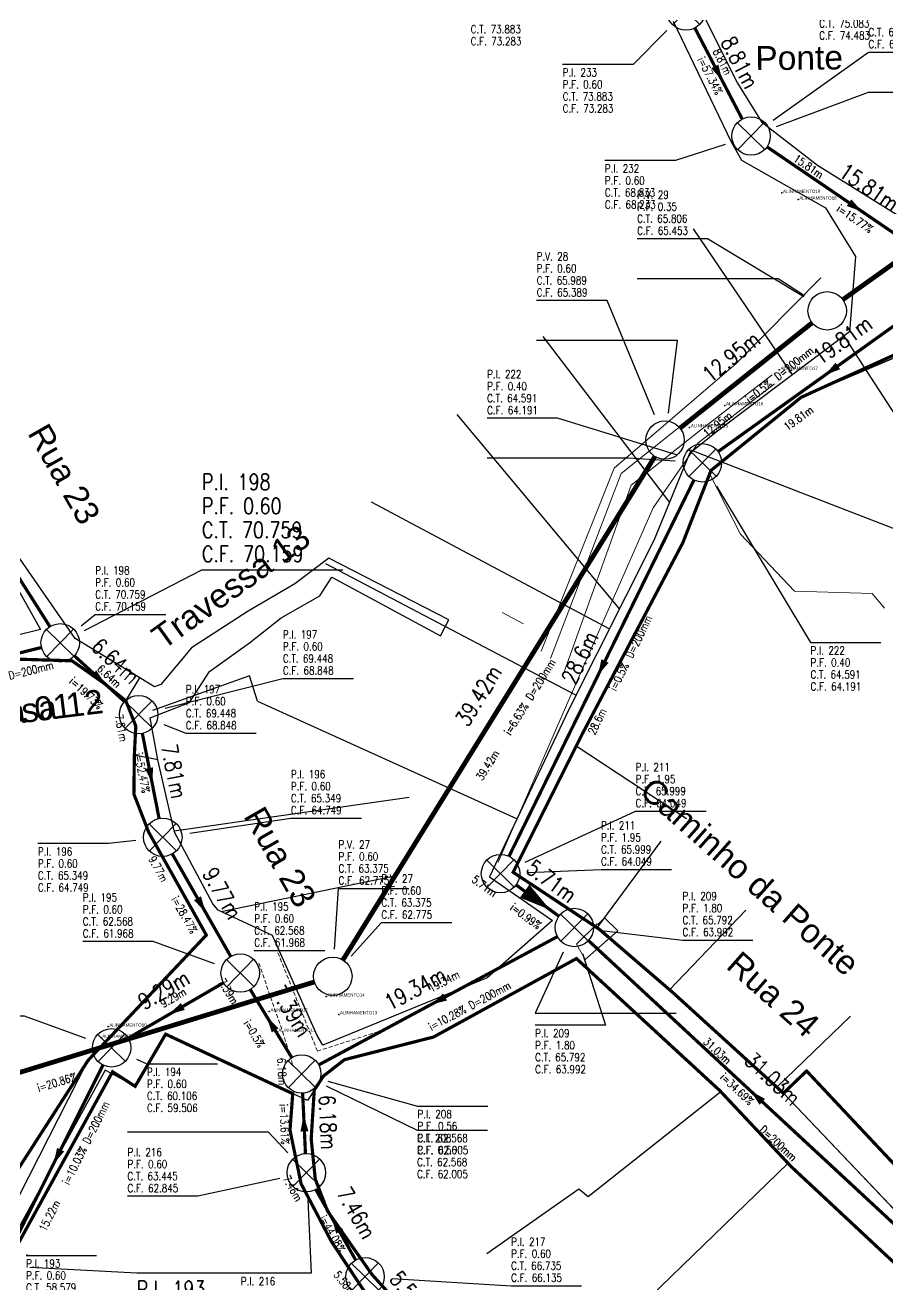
# Model space of a CAD drawing. Extents: x -289 to 361868, y -200 to 7352041.
# Drawn here: x 361751.8 to 361805.7, y 7351749.8 to 7351828.5 of the extents above; entities that cross this region are included whole.
import ezdxf
from ezdxf.enums import TextEntityAlignment as Align

# ---------------------------------------------------------------- set-up
doc = ezdxf.new("R2010")
doc.units = 0
doc.linetypes.add('CONTINUO', pattern=[0])
doc.linetypes.add('HIDDEN', pattern=[0.375, 0.25, -0.125])
for name, color, linetype, lineweight in [('LT-CERCA', 2, 'ACAD_CERCA', 9), ('LT-CORRIMÃO-GUARDA-CORPO', 3, 'HIDDEN', 5), ('LT-PORTÃO', 6, 'Continuous', 5), ('LT-RAMPA', 12, 'Continuous', 9), ('LT-TALUDE-CRISTA', 32, 'CONTINUO', 9), ('LT-TALUDE-PE', 32, 'CONTINUO', 9)]:
    doc.layers.add(name, color=color, linetype=linetype, lineweight=lineweight)
for name, color, linetype in [('PONTOS-Caixas - Esgoto_U', 1, 'Continuous'), ('PONTOS-CAIXAS_U', 1, 'Continuous'), ('PS_IND_COMPRIMENTO', 7, 'Continuous'), ('PS_IND_DIAMETRO', 7, 'Continuous'), ('PS_IND_FLUXO', 3, 'Continuous'), ('PS_IND_INCLINACAO', 7, 'Continuous'), ('PS_PONTOS_IDENTIFICACAO_LIN', 7, 'Continuous'), ('PS_PONTOS_IDENTIFICACAO_TXT', 7, 'Continuous'), ('quadrasultima', 250, 'Continuous'), ('Survey.td2', 7, 'Continuous'), ('Survey.td2_Mark', 7, 'Continuous'), ('TUBO_PVC', 1, 'Continuous'), ('ZZ-Carimbo Texto', 7, 'Continuous')]:
    doc.layers.add(name, color=color, linetype=linetype)
doc.styles.add('CARIMBO', font='arial.ttf', dxfattribs={"height": 2})
doc.styles.add('ROMANS', font='ROMANS.shx', dxfattribs={"height": 2})
doc.styles.get("Standard").update_dxf_attribs({"font": 'arial.ttf'})
doc.linetypes.add('ACAD_CERCA', pattern='A,25,-8,["x",Standard,S=5,R=0,X=-0.8,Y=-3],-8', length=41)

# ---------------------------------------------------------------- blocks, each defined once
blk = doc.blocks.new('*U13', base_point=(4191.731, 1118.971))
for p, q in [((4191.559, 1119.139), (4191.902, 1118.803)), ((4191.898, 1119.143), (4191.563, 1118.8))]:
    blk.add_line(p, q)
blk.add_circle((4191.731, 1118.971), 0.24)
blk = doc.blocks.new('*U15', base_point=(361308.426, 7351550.49))
blk.add_circle((361308.426, 7351550.49), 0.24)
blk = doc.blocks.new('*U2974', base_point=(4191.731, 1118.971))
for p, q in [((4191.559, 1119.139), (4191.902, 1118.803)), ((4191.898, 1119.143), (4191.563, 1118.8))]:
    blk.add_line(p, q)
blk.add_circle((4191.731, 1118.971), 0.24)
blk = doc.blocks.new('*U2975', base_point=(4191.731, 1118.971))
for p, q in [((4191.559, 1119.139), (4191.902, 1118.803)), ((4191.898, 1119.143), (4191.563, 1118.8))]:
    blk.add_line(p, q)
blk.add_circle((4191.731, 1118.971), 0.24)
blk = doc.blocks.new('*U2976', base_point=(4191.731, 1118.971))
for p, q in [((4191.559, 1119.139), (4191.902, 1118.803)), ((4191.898, 1119.143), (4191.563, 1118.8))]:
    blk.add_line(p, q)
blk.add_circle((4191.731, 1118.971), 0.24)
blk = doc.blocks.new('*U2977', base_point=(4191.731, 1118.971))
for p, q in [((4191.559, 1119.139), (4191.902, 1118.803)), ((4191.898, 1119.143), (4191.563, 1118.8))]:
    blk.add_line(p, q)
blk.add_circle((4191.731, 1118.971), 0.24)
blk = doc.blocks.new('*U2978', base_point=(4191.731, 1118.971))
for p, q in [((4191.559, 1119.139), (4191.902, 1118.803)), ((4191.898, 1119.143), (4191.563, 1118.8))]:
    blk.add_line(p, q)
blk.add_circle((4191.731, 1118.971), 0.24)
blk = doc.blocks.new('*U2979', base_point=(4191.731, 1118.971))
for p, q in [((4191.559, 1119.139), (4191.902, 1118.803)), ((4191.898, 1119.143), (4191.563, 1118.8))]:
    blk.add_line(p, q)
blk.add_circle((4191.731, 1118.971), 0.24)
blk = doc.blocks.new('*U2980', base_point=(4191.731, 1118.971))
for p, q in [((4191.559, 1119.139), (4191.902, 1118.803)), ((4191.898, 1119.143), (4191.563, 1118.8))]:
    blk.add_line(p, q)
blk.add_circle((4191.731, 1118.971), 0.24)
blk = doc.blocks.new('*U2985', base_point=(4191.731, 1118.971))
for p, q in [((4191.559, 1119.139), (4191.902, 1118.803)), ((4191.898, 1119.143), (4191.563, 1118.8))]:
    blk.add_line(p, q)
blk.add_circle((4191.731, 1118.971), 0.24)
blk = doc.blocks.new('*U2986', base_point=(4191.731, 1118.971))
for p, q in [((4191.559, 1119.139), (4191.902, 1118.803)), ((4191.898, 1119.143), (4191.563, 1118.8))]:
    blk.add_line(p, q)
blk.add_circle((4191.731, 1118.971), 0.24)
blk = doc.blocks.new('*U2991', base_point=(4191.731, 1118.971))
for p, q in [((4191.559, 1119.139), (4191.902, 1118.803)), ((4191.898, 1119.143), (4191.563, 1118.8))]:
    blk.add_line(p, q)
blk.add_circle((4191.731, 1118.971), 0.24)
blk = doc.blocks.new('*U2994', base_point=(4191.731, 1118.971))
for p, q in [((4191.559, 1119.139), (4191.902, 1118.803)), ((4191.898, 1119.143), (4191.563, 1118.8))]:
    blk.add_line(p, q)
blk.add_circle((4191.731, 1118.971), 0.24)
blk = doc.blocks.new('*U2995', base_point=(4191.731, 1118.971))
for p, q in [((4191.559, 1119.139), (4191.902, 1118.803)), ((4191.898, 1119.143), (4191.563, 1118.8))]:
    blk.add_line(p, q)
blk.add_circle((4191.731, 1118.971), 0.24)
blk = doc.blocks.new('*U3003', base_point=(361308.426, 7351550.49))
blk.add_circle((361308.426, 7351550.49), 0.24)
blk = doc.blocks.new('*U3004', base_point=(361308.426, 7351550.49))
blk.add_circle((361308.426, 7351550.49), 0.24)
blk = doc.blocks.new('*U3005', base_point=(361308.426, 7351550.49))
blk.add_circle((361308.426, 7351550.49), 0.24)

msp = doc.modelspace()

# ---------------------------------------------------------------- linework, layer by layer
at = {"color": 251, "true_color": 0x636466, "const_width": 0.2}
for points in [[(361782.286, 7351775.581), (361787.665, 7351772.023), (361792.259, 7351768.067), (361799.17, 7351761.776), (361800.619, 7351763.162), (361806.246, 7351757.165), (361812.803, 7351763.038), (361816.771, 7351759.036), (361829.225, 7351775.105), (361835.732, 7351785.205), (361844.554, 7351797.351), (361839.929, 7351802.605), (361855.806, 7351821.232), (361846.98, 7351835.505), (361832.215, 7351828.19), (361826.291, 7351824.153), (361820.367, 7351819.04), (361815.251, 7351814.411), (361813.599, 7351813.089), (361808.93, 7351809.206), (361800.272, 7351805.259), (361794.648, 7351800.695), (361792.886, 7351796.173), (361786.542, 7351784.102)], [(361769.863, 7351761.967), (361769.673, 7351758.929), (361769.926, 7351756.405), (361770.699, 7351754.393), (361773.473, 7351750.439), (361776.803, 7351746.756), (361782.136, 7351744.222), (361787.68, 7351740.585), (361791.019, 7351736.889), (361795.872, 7351733.538), (361802.701, 7351728.607), (361806.407, 7351725.68), (361814.576, 7351719.462), (361826.98, 7351736.331), (361820.37, 7351741.583), (361811.17, 7351750.783), (361808.707, 7351748.731), (361799.671, 7351757.171), (361795.174, 7351761.957), (361786.242, 7351770.188), (361777.313, 7351765.285), (361771.749, 7351763.869), (361770.436, 7351762.843)]]:
    msp.add_lwpolyline(points, close=True, dxfattribs=at)
for points in [[(361748.186, 7351752.094), (361755.739, 7351763.83), (361763.122, 7351771.656), (361759.519, 7351778.089), (361758.596, 7351780.469), (361758.626, 7351782.908), (361758.715, 7351784.723), (361758.09, 7351786.299), (361756.721, 7351787.4), (361754.727, 7351788.798), (361750.739, 7351788.917)], [(361751.263, 7351752.183), (361757.265, 7351763.114), (361758.676, 7351762.204), (361760.58, 7351765.463), (361768.52, 7351761.745), (361768.347, 7351759.469), (361769.039, 7351756.123), (361770.944, 7351752.489), (361774.005, 7351747.867), (361776.169, 7351745.474), (361784.31, 7351742.126), (361788.756, 7351737.767), (361795.078, 7351733.35), (361799.408, 7351729.309), (361803.247, 7351726.305), (361795.35, 7351717.744), (361763.827, 7351735.896), (361742.344, 7351700.035)]]:
    msp.add_lwpolyline(points, dxfattribs=at)
at = {"layer": 'LT-CERCA', "color": 0, "ltscale": 0.5, "elevation": 64.833}
for points in [[(361794.625, 7351800.384), (361796.485, 7351796.717), (361799.866, 7351793.151)], [(361799.866, 7351793.151), (361804.724, 7351793.007)]]:
    msp.add_lwpolyline(points, dxfattribs=at)
at = {"layer": 'LT-CERCA', "color": 0, "elevation": 64.287}
msp.add_lwpolyline([(361782.932, 7351791.111), (361781.602, 7351791.812)], dxfattribs=at)
at = {"layer": 'LT-CORRIMÃO-GUARDA-CORPO', "color": 0}
for points, elevation in [([(361770.062, 7351764.403), (361767.584, 7351770.575)], 62.929), ([(361768.51, 7351763.577), (361767.952, 7351765.415), (361766.361, 7351770.019)], 62.839), ([(361770.062, 7351764.403), (361774.542, 7351765.841)], 62.929)]:
    msp.add_lwpolyline(points, dxfattribs=dict(at, elevation=elevation))
at = {"layer": 'LT-PORTÃO', "elevation": 67.826}
msp.add_lwpolyline([(361805.49, 7351792.094), (361804.724, 7351793.007)], dxfattribs=at)
msp.add_lwpolyline([(361805.49, 7351792.094), (361804.724, 7351793.007)], dxfattribs=at)
at = {"layer": 'LT-RAMPA', "color": 0, "elevation": 65.723}
msp.add_lwpolyline([(361786.788, 7351770.14), (361786.24, 7351771.079), (361787.542, 7351772.359), (361787.582, 7351772.318), (361787.991, 7351772.724), (361788.828, 7351771.929), (361786.788, 7351770.14)], dxfattribs=at)
at = {"layer": 'LT-TALUDE-CRISTA'}
for points, elevation in [([(361784.029, 7351789.406), (361788.597, 7351800.833), (361796.223, 7351807.37), (361801.504, 7351812.723)], 63.177), ([(361781.343, 7351776.219), (361786.322, 7351787.656), (361791.032, 7351798.347), (361793.835, 7351802.426), (361798.615, 7351806.106)], 63.487)]:
    msp.add_lwpolyline(points, dxfattribs=dict(at, elevation=elevation))
at = {"layer": 'LT-TALUDE-PE'}
for points, elevation in [([(361784.623, 7351788.94), (361789.029, 7351800.495), (361797.478, 7351807.222)], 62.738), ([(361785.47, 7351788.105), (361789.669, 7351799.783), (361794.019, 7351803.226), (361798.465, 7351806.658)], 62.706)]:
    msp.add_lwpolyline(points, dxfattribs=dict(at, elevation=elevation))
at = {"layer": 'PS_IND_FLUXO'}
for points in [[(361794.54, 7351826.606), (361794.771, 7351826.163), (361795.695, 7351824.388)], [(361802.651, 7351817.848), (361803.064, 7351817.566), (361804.718, 7351816.441)], [(361797.817, 7351807.409), (361797.426, 7351807.097), (361795.863, 7351805.85)], [(361803.181, 7351807.661), (361802.774, 7351807.37), (361801.148, 7351806.206)], [(361788.356, 7351789.456), (361788.136, 7351789.007), (361787.254, 7351787.212)], [(361755.522, 7351788.52), (361755.891, 7351788.183), (361757.366, 7351786.832)], [(361782.058, 7351786.899), (361781.794, 7351786.473), (361780.741, 7351784.773)], [(361759.407, 7351782.827), (361759.504, 7351782.336), (361759.89, 7351780.374)], [(361762.201, 7351774.61), (361762.448, 7351774.176), (361763.439, 7351772.438)], [(361778.699, 7351768.143), (361778.259, 7351767.907), (361776.497, 7351766.959)], [(361762.301, 7351767.573), (361761.869, 7351767.322), (361760.14, 7351766.316)], [(361767.811, 7351765.06), (361767.551, 7351765.487), (361766.51, 7351767.194)], [(361798.403, 7351760.725), (361798.037, 7351761.065), (361796.57, 7351762.426)], [(361769.278, 7351758.756), (361769.266, 7351759.023), (361769.173, 7351761.02)], [(361771.818, 7351752.467), (361771.572, 7351752.902), (361770.588, 7351754.643)]]:
    msp.add_lwpolyline(points, dxfattribs=at)
for points in [[(361794.887, 7351825.941, 0.5, 0, 0), (361795.348, 7351825.054, 0, 0, 0)], [(361803.271, 7351817.426, 0.5, 0, 0), (361804.098, 7351816.863, 0, 0, 0)], [(361802.571, 7351807.225, 0.5, 0, 0), (361801.758, 7351806.642, 0, 0, 0)], [(361796.996, 7351806.754, 0.2, 0, 0), (361796.684, 7351806.505, 0, 0, 0)], [(361788.025, 7351788.783, 0.5, 0, 0), (361787.584, 7351787.886, 0, 0, 0)], [(361756.076, 7351788.014, 0.5, 0, 0), (361756.813, 7351787.339, 0, 0, 0)], [(361781.505, 7351786.006, 0.2, 0, 0), (361781.294, 7351785.666, 0, 0, 0)], [(361759.552, 7351782.091, 0.5, 0, 0), (361759.745, 7351781.11, 0, 0, 0)], [(361783.003, 7351774.401, 1, 0, 0), (361784.609, 7351773.228, 0, 0, 0)], [(361762.572, 7351773.959, 0.5, 0, 0), (361763.067, 7351773.09, 0, 0, 0)], [(361783.402, 7351774.11, 0.5, 0, 0), (361784.21, 7351773.52, 0, 0, 0)], [(361778.038, 7351767.788, 0.5, 0, 0), (361777.158, 7351767.315, 0, 0, 0)], [(361761.652, 7351767.196, 0.5, 0, 0), (361760.788, 7351766.693, 0, 0, 0)], [(361767.421, 7351765.7, 0.5, 0, 0), (361766.9, 7351766.554, 0, 0, 0)], [(361753.611, 7351763.733, 0.2, 0, 0), (361753.228, 7351763.616, 0, 0, 0)], [(361797.853, 7351761.235, 0.5, 0, 0), (361797.12, 7351761.916, 0, 0, 0)], [(361769.249, 7351759.389, 0.5, 0, 0), (361769.203, 7351760.388, 0, 0, 0)], [(361754.021, 7351758.249, 0.5, 0, 0), (361753.574, 7351757.355, 0, 0, 0)], [(361771.449, 7351753.12, 0.5, 0, 0), (361770.957, 7351753.99, 0, 0, 0)]]:
    msp.add_lwpolyline(points, format="xyseb", dxfattribs=at)
at = {"layer": 'PS_PONTOS_IDENTIFICACAO_LIN', "linetype": 'Continuous'}
for points in [[(361791.888, 7351828.196), (361789.779, 7351826.066), (361785.379, 7351826.066)], [(361791.888, 7351828.196), (361789.779, 7351826.066), (361785.379, 7351826.066)], [(361798.533, 7351822.58), (361804.48, 7351826.837), (361808.88, 7351826.837)], [(361798.743, 7351822.187), (361804.48, 7351824.337), (361813.28, 7351824.337)], [(361795.535, 7351821.068), (361792.419, 7351820.059), (361788.019, 7351820.059)], [(361795.535, 7351821.068), (361792.419, 7351820.059), (361788.019, 7351820.059)], [(361800.449, 7351811.547), (361794.436, 7351815.175), (361790.036, 7351815.175)], [(361800.482, 7351811.598), (361798.836, 7351812.675), (361790.036, 7351812.675)], [(361791.125, 7351804.159), (361788.155, 7351811.316), (361783.755, 7351811.316)], [(361791.987, 7351804.276), (361792.555, 7351808.816), (361783.755, 7351808.816)], [(361802.831, 7351809.245), (361807.421, 7351802.198), (361811.821, 7351802.198)], [(361802.831, 7351809.245), (361807.421, 7351802.198), (361811.821, 7351802.198)], [(361792.487, 7351801.669), (361785.062, 7351803.958), (361780.662, 7351803.958)], [(361793.362, 7351801.979), (361806.24, 7351797.011), (361810.64, 7351797.011)], [(361793.362, 7351801.979), (361806.24, 7351797.011), (361810.64, 7351797.011)], [(361792.415, 7351801.274), (361789.462, 7351801.458), (361780.662, 7351801.458)], [(361794.987, 7351799.713), (361800.865, 7351789.942), (361805.265, 7351789.942)], [(361794.987, 7351799.713), (361800.865, 7351789.942), (361805.265, 7351789.942)], [(361755.505, 7351790.696), (361762.848, 7351794.473), (361771.648, 7351794.473)], [(361755.313, 7351790.991), (361756.182, 7351791.697), (361760.582, 7351791.697)], [(361755.313, 7351790.991), (361756.182, 7351791.697), (361760.582, 7351791.697)], [(361760.543, 7351785.846), (361767.905, 7351787.689), (361772.305, 7351787.689)], [(361760.474, 7351784.807), (361761.844, 7351784.264), (361766.244, 7351784.264)], [(361760.474, 7351784.807), (361761.844, 7351784.264), (361766.244, 7351784.264)], [(361762.082, 7351778.017), (361768.406, 7351778.956), (361772.806, 7351778.956)], [(361783.042, 7351776.214), (361789.938, 7351779.406), (361794.338, 7351779.406)], [(361758.714, 7351777.573), (361757.001, 7351777.377), (361752.601, 7351777.377)], [(361758.714, 7351777.573), (361757.001, 7351777.377), (361752.601, 7351777.377)], [(361783.196, 7351775.569), (361787.777, 7351775.756), (361792.177, 7351775.756)], [(361783.196, 7351775.569), (361787.777, 7351775.756), (361792.177, 7351775.756)], [(361771.133, 7351770.777), (361771.379, 7351774.568), (361775.779, 7351774.568)], [(361771.133, 7351770.777), (361771.379, 7351774.568), (361775.779, 7351774.568)], [(361772.162, 7351770.341), (361774.055, 7351772.434), (361778.455, 7351772.434)], [(361787.8, 7351771.933), (361792.867, 7351771.341), (361797.267, 7351771.341)], [(361787.8, 7351771.933), (361792.867, 7351771.341), (361797.267, 7351771.341)], [(361763.64, 7351769.862), (361759.803, 7351771.259), (361755.403, 7351771.259)], [(361766.138, 7351770.722), (361766.117, 7351770.688), (361770.517, 7351770.688)], [(361766.138, 7351770.722), (361766.117, 7351770.688), (361770.517, 7351770.688)], [(361785.406, 7351770.584), (361783.663, 7351766.769), (361792.463, 7351766.769)], [(361786.629, 7351770.511), (361788.063, 7351766.019), (361783.663, 7351766.019)], [(361755.605, 7351765.189), (361751.761, 7351766.584), (361747.361, 7351766.584)], [(361758.75, 7351763.905), (361759.414, 7351763.603), (361763.814, 7351763.603)], [(361770.612, 7351762.23), (361776.287, 7351759.471), (361780.687, 7351759.471)], [(361770.721, 7351762.518), (361776.313, 7351760.966), (361780.713, 7351760.966)], [(361770.721, 7351762.518), (361776.313, 7351760.966), (361780.713, 7351760.966)], [(361768.208, 7351758.044), (361766.998, 7351759.338), (361758.198, 7351759.338)], [(361767.708, 7351756.444), (361762.598, 7351755.338), (361758.198, 7351755.338)], [(361769.452, 7351755.106), (361769.678, 7351750.519), (361765.278, 7351750.519)], [(361769.452, 7351755.106), (361769.678, 7351750.519), (361765.278, 7351750.519)], [(361751.952, 7351751.671), (361751.863, 7351751.632), (361756.263, 7351751.632)], [(361752.089, 7351750.903), (361758.776, 7351750.54), (361767.576, 7351750.54)], [(361774.734, 7351750.202), (361782.163, 7351749.743), (361786.563, 7351749.743)]]:
    msp.add_lwpolyline(points, dxfattribs=at)
at = {"layer": 'quadrasultima', "color": 5, "linetype": 'ByBlock', "lineweight": 30}
for points in [[(361794.021, 7351829.456), (361796.301, 7351824.897), (361797.795, 7351822.482), (361801.297, 7351819.768), (361809.957, 7351814.368), (361813.622, 7351815.671), (361821.362, 7351822.024), (361827.497, 7351826.61), (361822.421, 7351835.483)], [(361794.021, 7351829.456), (361796.301, 7351824.897), (361797.795, 7351822.482), (361801.297, 7351819.768), (361809.957, 7351814.368), (361813.622, 7351815.671), (361821.362, 7351822.024), (361827.497, 7351826.61), (361822.421, 7351835.483)], [(361758.09, 7351786.299), (361758.964, 7351787.739), (361754.918, 7351790.193), (361749.826, 7351797.527), (361749.809, 7351798.291), (361739.885, 7351813.349), (361741.445, 7351814.788), (361743.113, 7351816.899), (361744.764, 7351818.823), (361745.643, 7351820.443), (361746.764, 7351824.277), (361747.628, 7351827.401), (361747.386, 7351830.066)], [(361792.277, 7351828.767), (361795.911, 7351821.225), (361796.545, 7351820.079), (361801.809, 7351817.111), (361803.682, 7351814.07), (361803.292, 7351809.352), (361795.058, 7351803.145), (361793.303, 7351801.742), (361791.079, 7351796.322), (361785.772, 7351785.744), (361780.816, 7351775.286), (361784.736, 7351772.558), (361780.662, 7351768.982), (361770.397, 7351764.785), (361770.055, 7351765.376), (361767.255, 7351771.625), (361763.865, 7351773.211), (361763.522, 7351773.615), (361761.127, 7351778.092), (361760.101, 7351782.6), (361758.626, 7351782.908)], [(361792.277, 7351828.767), (361795.911, 7351821.225), (361796.545, 7351820.079), (361801.809, 7351817.111), (361803.682, 7351814.07), (361803.292, 7351809.352), (361795.058, 7351803.145), (361793.303, 7351801.742), (361791.079, 7351796.322), (361785.772, 7351785.744), (361780.816, 7351775.286), (361784.736, 7351772.558), (361780.662, 7351768.982), (361770.397, 7351764.785), (361770.055, 7351765.376), (361767.255, 7351771.625), (361763.865, 7351773.211), (361763.522, 7351773.615), (361761.127, 7351778.092), (361760.101, 7351782.6), (361759.605, 7351785.224)], [(361808.957, 7351808.935), (361800.272, 7351805.259), (361794.648, 7351800.695), (361792.886, 7351796.173), (361786.542, 7351784.102), (361782.286, 7351775.581), (361787.665, 7351772.023), (361792.259, 7351768.067), (361799.17, 7351761.776), (361806.226, 7351754.353)], [(361829.828, 7351782.955), (361806.45, 7351807.874), (361800.272, 7351805.259), (361794.648, 7351800.695), (361792.886, 7351796.173), (361786.542, 7351784.102), (361782.286, 7351775.581), (361787.665, 7351772.023), (361792.259, 7351768.067), (361799.17, 7351761.776), (361808.485, 7351751.976), (361806.969, 7351750.354)], [(361748.671, 7351798.047), (361752.77, 7351790.755), (361745.572, 7351788.976)], [(361748.671, 7351798.047), (361752.77, 7351790.755), (361745.572, 7351788.976)], [(361759.605, 7351785.224), (361762.071, 7351786.194), (361763.33, 7351788.134), (361765.822, 7351789.917), (361767.79, 7351791.49), (361770.203, 7351792.853), (361770.953, 7351794.028), (361777.742, 7351790.359), (361778.277, 7351791.365), (361770.78, 7351795.212), (361768.655, 7351793.613), (361765.743, 7351791.909), (361762.202, 7351789.602), (361760.287, 7351787.322), (361759.887, 7351787.18), (361754.918, 7351790.193), (361749.826, 7351797.527)], [(361758.09, 7351786.299), (361756.721, 7351787.4), (361754.727, 7351788.798), (361750.739, 7351788.917), (361744.46, 7351787.132), (361744.221, 7351784.455), (361745.054, 7351782.912), (361745.622, 7351779.131), (361740.54, 7351775.184), (361733.485, 7351773.934), (361724.006, 7351775.277), (361719.579, 7351774.802), (361715.39, 7351773.85), (361711.288, 7351770.887), (361711.286, 7351758.957), (361712.515, 7351755.705), (361717.821, 7351756.829), (361728.419, 7351757.45), (361731.08, 7351756.785), (361735.404, 7351757.206), (361738.877, 7351756.645), (361738.687, 7351755.465)], [(361749.547, 7351751.714), (361755.739, 7351763.83), (361763.122, 7351771.656), (361759.519, 7351778.089), (361758.596, 7351780.469), (361758.626, 7351782.908), (361758.715, 7351784.723), (361758.09, 7351786.299), (361756.721, 7351787.4), (361754.727, 7351788.798), (361750.739, 7351788.917)], [(361749.547, 7351751.714), (361755.739, 7351763.83), (361763.122, 7351771.656), (361759.519, 7351778.089), (361758.596, 7351780.469), (361758.626, 7351782.908)], [(361806.969, 7351750.354), (361799.671, 7351757.171), (361795.174, 7351761.957), (361786.242, 7351770.188), (361777.313, 7351765.285), (361771.749, 7351763.869), (361770.436, 7351762.843), (361769.437, 7351761.315), (361760.58, 7351765.463), (361758.676, 7351762.204), (361756.8, 7351763.213), (361750.798, 7351752.282)], [(361742.344, 7351700.035), (361763.827, 7351735.896), (361795.35, 7351717.744), (361803.247, 7351726.305), (361799.408, 7351729.309), (361795.078, 7351733.35), (361788.756, 7351737.767), (361784.31, 7351742.126), (361776.169, 7351745.474), (361774.005, 7351747.867), (361770.944, 7351752.489), (361769.039, 7351756.123), (361768.347, 7351759.469), (361768.52, 7351761.745), (361760.58, 7351765.463), (361758.676, 7351762.204), (361756.8, 7351763.213), (361750.798, 7351752.282)]]:
    msp.add_lwpolyline(points, dxfattribs=at)
at = {"layer": 'quadrasultima', "flags": 128}
for points in [[(361793.524, 7351815.791), (361799.722, 7351806.661)], [(361784.15, 7351809.074), (361792.049, 7351798.685)], [(361778.764, 7351804.187), (361788.926, 7351792.031)], [(361773.414, 7351798.737), (361788.303, 7351790.789)], [(361770.567, 7351794.871), (361786.224, 7351786.645)], [(361766.328, 7351786.269), (361765.824, 7351787.856), (361759.764, 7351785.695)], [(361766.328, 7351786.269), (361782.54, 7351778.924)], [(361786.229, 7351783.476), (361793.119, 7351778.941)], [(361761.109, 7351778.173), (361775.79, 7351780.27)], [(361787.536, 7351772.108), (361791.537, 7351777.526)], [(361764.052, 7351773.123), (361775.008, 7351775.385)], [(361792.062, 7351768.236), (361796.82, 7351773.214)], [(361798.763, 7351762.147), (361803.353, 7351766.592)], [(361795.264, 7351761.861), (361786.969, 7351755.302)], [(361799.462, 7351757.394), (361786.884, 7351745.213)], [(361786.969, 7351755.302), (361786.399, 7351755.785), (361780.649, 7351751.727)]]:
    msp.add_lwpolyline(points, dxfattribs=at)
at = {"layer": 'quadrasultima', "color": 5, "linetype": 'ByBlock', "lineweight": 30}
msp.add_lwpolyline([(361769.863, 7351761.967), (361769.673, 7351758.929), (361769.926, 7351756.405), (361770.699, 7351754.393), (361773.473, 7351750.439), (361776.803, 7351746.756), (361782.136, 7351744.222), (361787.68, 7351740.585), (361791.019, 7351736.889), (361795.872, 7351733.538), (361802.701, 7351728.607), (361806.407, 7351725.68), (361814.576, 7351719.462), (361826.98, 7351736.331), (361820.37, 7351741.583), (361811.17, 7351750.783), (361808.707, 7351748.731), (361799.671, 7351757.171), (361795.174, 7351761.957), (361786.242, 7351770.188), (361777.313, 7351765.285), (361771.749, 7351763.869), (361770.436, 7351762.843)], close=True, dxfattribs=at)
at = {"layer": 'Survey.td2'}
for p in [(361799.067, 7351818.039, 62.401), (361799.067, 7351818.039, 62.401), (361800.09, 7351817.62, 61.583), (361800.09, 7351817.62, 61.583), (361798.908, 7351806.973, 59.474), (361798.908, 7351806.973, 59.474), (361795.512, 7351804.761, 59.174), (361795.512, 7351804.761, 59.174), (361793.309, 7351803.386, 59.432), (361793.309, 7351803.386, 59.432), (361770.608, 7351767.813, 56.026), (361770.608, 7351767.813, 56.026), (361767.052, 7351766.87, 55.394), (361767.052, 7351766.87, 55.394), (361771.389, 7351766.703, 55.829), (361771.389, 7351766.703, 55.829), (361756.989, 7351765.933, 52.663), (361767.542, 7351765.613, 55.297), (361767.542, 7351765.613, 55.297), (361756.543, 7351765.241, 52.205)]:
    msp.add_point(p, dxfattribs=at)
at = {"layer": 'TUBO_PVC', "linetype": 'Continuous', "const_width": 0.2}
for points in [[(361796.598, 7351822.654), (361793.638, 7351828.34)], [(361798.143, 7351820.916), (361809.226, 7351813.373)], [(361753.352, 7351790.932), (361739.559, 7351812.687)], [(361795.086, 7351801.867), (361809.243, 7351812)], [(361782.028, 7351776.576), (361793.582, 7351800.093)], [(361752.83, 7351789.63), (361745.096, 7351787.706)], [(361758.011, 7351786.243), (361754.878, 7351789.11)], [(361760.171, 7351778.944), (361759.126, 7351784.256)], [(361764.644, 7351770.324), (361760.996, 7351776.725)], [(361785.144, 7351772.837), (361782.467, 7351774.792)], [(361770.139, 7351763.541), (361785.057, 7351771.562)], [(361786.992, 7351771.314), (361807.982, 7351751.837)], [(361758.24, 7351765.212), (361764.2, 7351768.678)], [(361765.862, 7351768.257), (361768.459, 7351763.997)], [(361750.929, 7351752.068), (361756.666, 7351763.536)], [(361769.139, 7351761.775), (361769.313, 7351758.001)], [(361769.958, 7351755.759), (361772.448, 7351751.351)]]:
    msp.add_lwpolyline(points, dxfattribs=at)
at = {"layer": 'TUBO_PVC', "linetype": 'Continuous'}
for points in [[(361796.598, 7351822.654), (361793.638, 7351828.34)], [(361798.143, 7351820.916), (361809.226, 7351813.373)], [(361795.086, 7351801.867), (361809.243, 7351812)], [(361782.028, 7351776.576), (361793.582, 7351800.093)], [(361758.011, 7351786.243), (361754.878, 7351789.11)], [(361760.171, 7351778.944), (361759.126, 7351784.256)], [(361764.644, 7351770.324), (361760.996, 7351776.725)], [(361785.144, 7351772.837), (361782.467, 7351774.792)], [(361770.139, 7351763.541), (361785.057, 7351771.562)], [(361786.992, 7351771.314), (361807.982, 7351751.837)], [(361758.24, 7351765.212), (361764.2, 7351768.678)], [(361765.862, 7351768.257), (361768.459, 7351763.997)], [(361769.139, 7351761.775), (361769.313, 7351758.001)], [(361769.958, 7351755.759), (361772.448, 7351751.351)]]:
    msp.add_lwpolyline(points, dxfattribs=at)
at = {"layer": 'TUBO_PVC', "const_width": 0.3}
for points in [[(361802.88, 7351811.365), (361822.287, 7351825.211)], [(361792.714, 7351803.338), (361800.966, 7351809.921)], [(361771.654, 7351770.101), (361791.145, 7351801.571)], [(361736.962, 7351758.619), (361769.877, 7351768.729)]]:
    msp.add_lwpolyline(points, dxfattribs=at)
at = {"layer": 'TUBO_PVC'}
for points in [[(361802.88, 7351811.365), (361822.287, 7351825.211)], [(361792.714, 7351803.338), (361800.966, 7351809.921)], [(361771.654, 7351770.101), (361791.145, 7351801.571)], [(361736.962, 7351758.619), (361769.877, 7351768.729)]]:
    msp.add_lwpolyline(points, dxfattribs=at)

# ---------------------------------------------------------------- block references
at = {"layer": 'PONTOS-Caixas - Esgoto_U', "xscale": 5, "yscale": 5, "zscale": 5}
for name, p in [('*U13', (361793.084, 7351829.404)), ('*U2995', (361793.084, 7351829.404)), ('*U13', (361797.151, 7351821.591)), ('*U2994', (361797.151, 7351821.591)), ('*U13', (361794.111, 7351801.169)), ('*U2991', (361794.111, 7351801.169)), ('*U13', (361753.994, 7351789.919)), ('*U13', (361758.895, 7351785.433)), ('*U2977', (361758.895, 7351785.433)), ('*U13', (361760.402, 7351777.767)), ('*U2976', (361760.402, 7351777.767)), ('*U13', (361781.499, 7351775.5)), ('*U2980', (361781.499, 7351775.5)), ('*U13', (361786.113, 7351772.13)), ('*U2979', (361786.113, 7351772.13)), ('*U13', (361765.238, 7351769.281)), ('*U2975', (361765.238, 7351769.281)), ('*U13', (361757.203, 7351764.609)), ('*U2974', (361757.203, 7351764.609)), ('*U13', (361769.083, 7351762.973)), ('*U2978', (361769.083, 7351762.973)), ('*U13', (361769.368, 7351756.803)), ('*U2985', (361769.368, 7351756.803)), ('*U13', (361773.038, 7351750.306)), ('*U2986', (361773.038, 7351750.306))]:
    msp.add_blockref(name, p, dxfattribs=at)
at = {"layer": 'PONTOS-CAIXAS_U', "xscale": 5, "yscale": 5, "zscale": 5}
for name, p in [('*U15', (361801.904, 7351810.669)), ('*U3005', (361801.904, 7351810.669)), ('*U15', (361791.776, 7351802.59)), ('*U3004', (361791.776, 7351802.59)), ('*U15', (361771.023, 7351769.081)), ('*U3003', (361771.023, 7351769.081))]:
    msp.add_blockref(name, p, dxfattribs=at)

# ---------------------------------------------------------------- texts
at = {"layer": 'PS_IND_COMPRIMENTO', "style": 'ROMANS', "width": 0.8}
for s, height, rotation, p in [('8.81m', 1, 297.49847, (361796.448, 7351826.19)), ('8.81m', 0.5, 297.49847, (361795.361, 7351826.232)), ('15.81m', 0.5, 325.76313, (361800.741, 7351819.692)), ('15.81m', 1, 325.76313, (361804.528, 7351818.384)), ('19.81m', 1, 35.59437, (361802.86, 7351808.847)), ('12.95m', 1, 38.5777, (361795.905, 7351807.802)), ('12.95m', 0.5, 38.5777, (361795.055, 7351803.575)), ('19.81m', 0.5, 35.59437, (361800.113, 7351803.958)), ('6.64m', 1, 317.529, (361757.457, 7351788.783)), ('28.6m', 1, 63.83405, (361786.459, 7351788.996)), ('6.64m', 0.5, 317.529, (361757.056, 7351787.842)), ('39.42m', 1, 58.22849, (361780.124, 7351786.626)), ('7.81m', 0.5, 281.12165, (361757.81, 7351784.602)), ('28.6m', 0.5, 63.83405, (361787.537, 7351785.012)), ('7.81m', 1, 281.12165, (361761.12, 7351781.889)), ('39.42m', 0.5, 58.22849, (361780.693, 7351782.274)), ('9.77m', 0.5, 299.67644, (361760.122, 7351775.785)), ('5.71m', 1, 323.8559, (361784.691, 7351775.026)), ('9.77m', 1, 299.67644, (361764.123, 7351774.267)), ('5.71m', 0.5, 323.8559, (361780.499, 7351774.713)), ('19.34m', 1, 28.26705, (361776.169, 7351768.325)), ('19.34m', 0.5, 28.26705, (361777.972, 7351768.771)), ('9.29m', 1, 30.17966, (361760.466, 7351768.242)), ('7.39m', 0.5, 301.3673, (361764.501, 7351768.136)), ('7.39m', 1, 301.3673, (361768.441, 7351766.908)), ('9.29m', 0.5, 30.17966, (361761.058, 7351767.743)), ('31.03m', 0.5, 317.14058, (361795.042, 7351764.415)), ('6.18m', 0.5, 272.64302, (361767.85, 7351763.128)), ('31.03m', 1, 317.14058, (361798.507, 7351762.675)), ('6.18m', 1, 272.64302, (361770.724, 7351759.957)), ('7.46m', 0.5, 299.46358, (361768.513, 7351755.826)), ('7.46m', 1, 299.46358, (361772.509, 7351754.293)), ('15.22m', 0.5, 63.42257, (361753.327, 7351754.124)), ('5.58m', 0.5, 310.31115, (361771.775, 7351749.902)), ('5.58m', 1, 310.31115, (361775.988, 7351749.149))]:
    msp.add_text(s, height=height, rotation=rotation, dxfattribs=at).set_placement(p, align=Align.MIDDLE_CENTER)
at = {"layer": 'PS_IND_DIAMETRO', "style": 'ROMANS', "width": 0.8}
for rotation, p in [(38.5777, (361799.824, 7351807.379)), (63.83405, (361790.139, 7351790.307)), (13.97068, (361752.17, 7351788.203)), (58.22849, (361784.01, 7351787.63)), (28.26705, (361780.82, 7351767.893)), (63.42257, (361756.235, 7351759.937)), (317.14058, (361798.853, 7351758.637))]:
    msp.add_text('D=200mm', height=0.5, rotation=rotation, dxfattribs=at).set_placement(p, align=Align.MIDDLE_CENTER)
at = {"layer": 'PS_IND_INCLINACAO', "style": 'ROMANS', "width": 0.8}
for s, rotation, p in [('i=57.34%', 297.49847, (361794.587, 7351825.353)), ('i=15.77%', 325.76313, (361803.641, 7351816.418)), ('i=0.5%', 38.5777, (361797.635, 7351805.633)), ('i=0.5%', 63.83405, (361788.904, 7351787.794)), ('i=19.73%', 317.529, (361755.617, 7351786.773)), ('i=6.63%', 58.22849, (361782.483, 7351785.165)), ('i=52.47%', 281.12165, (361759.115, 7351781.793)), ('i=28.47%', 299.67644, (361761.755, 7351772.918)), ('i=0.99%', 323.8559, (361783.083, 7351772.826)), ('i=10.28%', 28.26705, (361778.178, 7351766.472)), ('i=0.5%', 301.3673, (361766.114, 7351765.489)), ('i=20.86%', 17.0749, (361753.794, 7351762.456)), ('i=34.69%', 317.14058, (361796.276, 7351762.029)), ('i=13.61%', 272.64302, (361768.002, 7351759.832)), ('i=10.03%', 63.42257, (361754.893, 7351757.254)), ('i=44.08%', 299.46358, (361770.996, 7351752.979))]:
    msp.add_text(s, height=0.5, rotation=rotation, dxfattribs=at).set_placement(p, align=Align.MIDDLE_CENTER)
at = {"layer": 'PS_PONTOS_IDENTIFICACAO_TXT', "style": 'ROMANS', "width": 0.8}
for s, height, p in [('C.T. 73.883', 0.5, (361779.633, 7351828.013)), ('C.T. 75.083', 0.5, (361801.405, 7351828.378)), ('C.T. 68.833', 0.5, (361804.48, 7351827.837)), ('C.F. 73.283', 0.5, (361779.633, 7351827.263)), ('C.F. 74.483', 0.5, (361801.405, 7351827.628)), ('C.F. 68.233', 0.5, (361804.48, 7351827.087)), ('P.I. 233', 0.5, (361785.379, 7351825.316)), ('P.F. 0.60', 0.5, (361785.379, 7351824.566)), ('C.T. 73.883', 0.5, (361785.379, 7351823.816)), ('C.F. 73.283', 0.5, (361785.379, 7351823.066)), ('P.I. 232', 0.5, (361788.019, 7351819.309)), ('P.F. 0.60', 0.5, (361788.019, 7351818.559)), ('C.T. 68.833', 0.5, (361788.019, 7351817.809)), ('P.V. 29', 0.5, (361790.036, 7351817.675)), ('C.F. 68.233', 0.5, (361788.019, 7351817.059)), ('P.F. 0.35', 0.5, (361790.036, 7351816.925)), ('C.T. 65.806', 0.5, (361790.036, 7351816.175)), ('C.F. 65.453', 0.5, (361790.036, 7351815.425)), ('P.V. 28', 0.5, (361783.755, 7351813.816)), ('P.F. 0.60', 0.5, (361783.755, 7351813.066)), ('C.T. 65.989', 0.5, (361783.755, 7351812.316)), ('C.F. 65.389', 0.5, (361783.755, 7351811.566)), ('P.I. 222', 0.5, (361780.662, 7351806.458)), ('P.F. 0.40', 0.5, (361780.662, 7351805.708)), ('C.T. 64.591', 0.5, (361780.662, 7351804.958)), ('C.F. 64.191', 0.5, (361780.662, 7351804.208)), ('P.I. 198', 1, (361762.848, 7351799.473)), ('P.F. 0.60', 1, (361762.848, 7351797.973)), ('C.T. 70.759', 1, (361762.848, 7351796.473)), ('C.F. 70.159', 1, (361762.848, 7351794.973)), ('P.I. 198', 0.5, (361756.182, 7351794.197)), ('P.F. 0.60', 0.5, (361756.182, 7351793.447)), ('C.T. 70.759', 0.5, (361756.182, 7351792.697)), ('C.F. 70.159', 0.5, (361756.182, 7351791.947)), ('P.I. 197', 0.5, (361767.905, 7351790.189)), ('P.F. 0.60', 0.5, (361767.905, 7351789.439)), ('C.T. 69.448', 0.5, (361767.905, 7351788.689)), ('P.I. 222', 0.5, (361800.865, 7351789.192)), ('P.F. 0.40', 0.5, (361800.865, 7351788.442)), ('C.F. 68.848', 0.5, (361767.905, 7351787.939)), ('C.T. 64.591', 0.5, (361800.865, 7351787.692)), ('C.F. 64.191', 0.5, (361800.865, 7351786.942)), ('P.I. 197', 0.5, (361761.844, 7351786.764)), ('P.F. 0.60', 0.5, (361761.844, 7351786.014)), ('C.T. 69.448', 0.5, (361761.844, 7351785.264)), ('C.F. 68.848', 0.5, (361761.844, 7351784.514)), ('P.I. 196', 0.5, (361768.406, 7351781.456)), ('P.I. 211', 0.5, (361789.938, 7351781.906)), ('P.F. 0.60', 0.5, (361768.406, 7351780.706)), ('P.F. 1.95', 0.5, (361789.938, 7351781.156)), ('C.T. 65.349', 0.5, (361768.406, 7351779.956)), ('C.T. 65.999', 0.5, (361789.938, 7351780.406)), ('C.F. 64.749', 0.5, (361768.406, 7351779.206)), ('C.F. 64.049', 0.5, (361789.938, 7351779.656)), ('P.I. 211', 0.5, (361787.777, 7351778.256)), ('P.F. 1.95', 0.5, (361787.777, 7351777.506)), ('P.I. 196', 0.5, (361752.601, 7351776.627)), ('P.V. 27', 0.5, (361771.379, 7351777.068)), ('C.T. 65.999', 0.5, (361787.777, 7351776.756)), ('P.F. 0.60', 0.5, (361752.601, 7351775.877)), ('P.F. 0.60', 0.5, (361771.379, 7351776.318)), ('C.F. 64.049', 0.5, (361787.777, 7351776.006)), ('C.T. 65.349', 0.5, (361752.601, 7351775.127)), ('C.T. 63.375', 0.5, (361771.379, 7351775.568)), ('C.F. 64.749', 0.5, (361752.601, 7351774.377)), ('C.F. 62.775', 0.5, (361771.379, 7351774.818)), ('P.V. 27', 0.5, (361774.055, 7351774.934)), ('P.I. 195', 0.5, (361755.403, 7351773.759)), ('P.F. 0.60', 0.5, (361774.055, 7351774.184)), ('P.I. 209', 0.5, (361792.867, 7351773.841)), ('P.F. 0.60', 0.5, (361755.403, 7351773.009)), ('P.I. 195', 0.5, (361766.117, 7351773.188)), ('C.T. 63.375', 0.5, (361774.055, 7351773.434)), ('P.F. 1.80', 0.5, (361792.867, 7351773.091)), ('C.T. 62.568', 0.5, (361755.403, 7351772.259)), ('P.F. 0.60', 0.5, (361766.117, 7351772.438)), ('C.F. 62.775', 0.5, (361774.055, 7351772.684)), ('C.T. 65.792', 0.5, (361792.867, 7351772.341)), ('C.F. 61.968', 0.5, (361755.403, 7351771.509)), ('C.T. 62.568', 0.5, (361766.117, 7351771.688)), ('C.F. 63.992', 0.5, (361792.867, 7351771.591)), ('C.F. 61.968', 0.5, (361766.117, 7351770.938)), ('P.I. 209', 0.5, (361783.663, 7351765.269)), ('P.F. 1.80', 0.5, (361783.663, 7351764.519)), ('C.T. 65.792', 0.5, (361783.663, 7351763.769)), ('P.I. 194', 0.5, (361759.414, 7351762.853)), ('C.F. 63.992', 0.5, (361783.663, 7351763.019)), ('P.F. 0.60', 0.5, (361759.414, 7351762.103)), ('C.T. 60.106', 0.5, (361759.414, 7351761.353)), ('C.F. 59.506', 0.5, (361759.414, 7351760.603)), ('P.I. 208', 0.5, (361776.313, 7351760.216)), ('P.F. 0.56', 0.5, (361776.313, 7351759.466)), ('P.I. 208', 0.5, (361776.287, 7351758.721)), ('C.T. 62.568', 0.5, (361776.313, 7351758.716)), ('P.I. 216', 0.5, (361758.198, 7351757.838)), ('P.F. 0.56', 0.5, (361776.287, 7351757.971)), ('C.F. 62.005', 0.5, (361776.313, 7351757.966)), ('P.F. 0.60', 0.5, (361758.198, 7351757.088)), ('C.T. 62.568', 0.5, (361776.287, 7351757.221)), ('C.T. 63.445', 0.5, (361758.198, 7351756.338)), ('C.F. 62.005', 0.5, (361776.287, 7351756.471)), ('C.F. 62.845', 0.5, (361758.198, 7351755.588)), ('P.I. 217', 0.5, (361782.163, 7351752.243)), ('P.F. 0.60', 0.5, (361782.163, 7351751.493)), ('P.I. 193', 0.5, (361751.863, 7351750.882)), ('C.T. 66.735', 0.5, (361782.163, 7351750.743)), ('P.F. 0.60', 0.5, (361751.863, 7351750.132)), ('C.F. 66.135', 0.5, (361782.163, 7351749.993)), ('C.T. 58.579', 0.5, (361751.863, 7351749.382)), ('P.I. 193', 1, (361758.776, 7351749.04)), ('P.I. 216', 0.5, (361765.278, 7351749.769))]:
    msp.add_text(s, height=height, dxfattribs=at).set_placement(p)
at = {"layer": 'Survey.td2_Mark'}
for s, p in [(' ALINHAMENTO19', (361799.067, 7351818.039, 62.401)), (' ALINHAMENTO19', (361799.067, 7351818.039, 62.401)), (' ALINHAMENTO18', (361800.09, 7351817.62, 61.583)), (' ALINHAMENTO18', (361800.09, 7351817.62, 61.583)), (' ALINHAMENTO17', (361798.908, 7351806.973, 59.474)), (' ALINHAMENTO17', (361798.908, 7351806.973, 59.474)), (' ALINHAMENTO16', (361795.512, 7351804.761, 59.174)), (' ALINHAMENTO16', (361795.512, 7351804.761, 59.174)), (' ALINHAMENTO15', (361793.309, 7351803.386, 59.432)), (' ALINHAMENTO15', (361793.309, 7351803.386, 59.432)), (' ALINHAMENTO14', (361770.608, 7351767.813, 56.026)), (' ALINHAMENTO14', (361770.608, 7351767.813, 56.026)), (' ALINHAMENTO12', (361767.052, 7351766.87, 55.394)), (' ALINHAMENTO12', (361767.052, 7351766.87, 55.394)), (' ALINHAMENTO13', (361771.389, 7351766.703, 55.829)), (' ALINHAMENTO13', (361771.389, 7351766.703, 55.829)), (' ALINHAMENTO10', (361756.989, 7351765.933, 52.663)), (' ALINHAMENTO10', (361756.989, 7351765.933, 52.663)), (' ALINHAMENTO9', (361756.543, 7351765.241, 52.205)), (' ALINHAMENTO9', (361756.543, 7351765.241, 52.205)), (' ALINHAMENTO11', (361767.542, 7351765.613, 55.297)), (' ALINHAMENTO11', (361767.542, 7351765.613, 55.297))]:
    msp.add_text(s, height=0.2, dxfattribs=at).set_placement(p)
at = {"layer": 'ZZ-Carimbo Texto', "style": 'CARIMBO'}
for s, rotation, p in [('Ponte', 0.55848, (361800.153, 7351826.484)), ('Rua 23', 299.70088, (361754.248, 7351800.467)), ('Rua 23', 299.70088, (361754.248, 7351800.467)), ('Travessa 13', 35.80387, (361764.655, 7351793.416)), ('Travessa 13', 35.80387, (361764.655, 7351793.416)), ('Travessa 13', 35.80387, (361764.655, 7351793.416)), ('Travessa 12', 6.99434, (361750.944, 7351785.583)), ('Travessa 12', 6.99434, (361750.944, 7351785.583)), ('Viela 01', 6.99434, (361750.944, 7351785.583)), ('Caminho da Ponte', 318.43382, (361797.08, 7351775.323)), ('Rua 23', 299.70088, (361767.736, 7351776.536)), ('Rua 23', 299.70088, (361767.736, 7351776.536)), ('Rua 23', 299.70088, (361767.736, 7351776.536)), ('Rua 24', 318.43382, (361798.539, 7351767.956)), ('Rua 24', 318.43382, (361798.539, 7351767.956)), ('Rua 24', 318.43382, (361798.539, 7351767.956))]:
    msp.add_text(s, height=1.5, rotation=rotation, dxfattribs=at).set_placement(p, align=Align.MIDDLE_CENTER)

doc.saveas('drawing.dxf')
